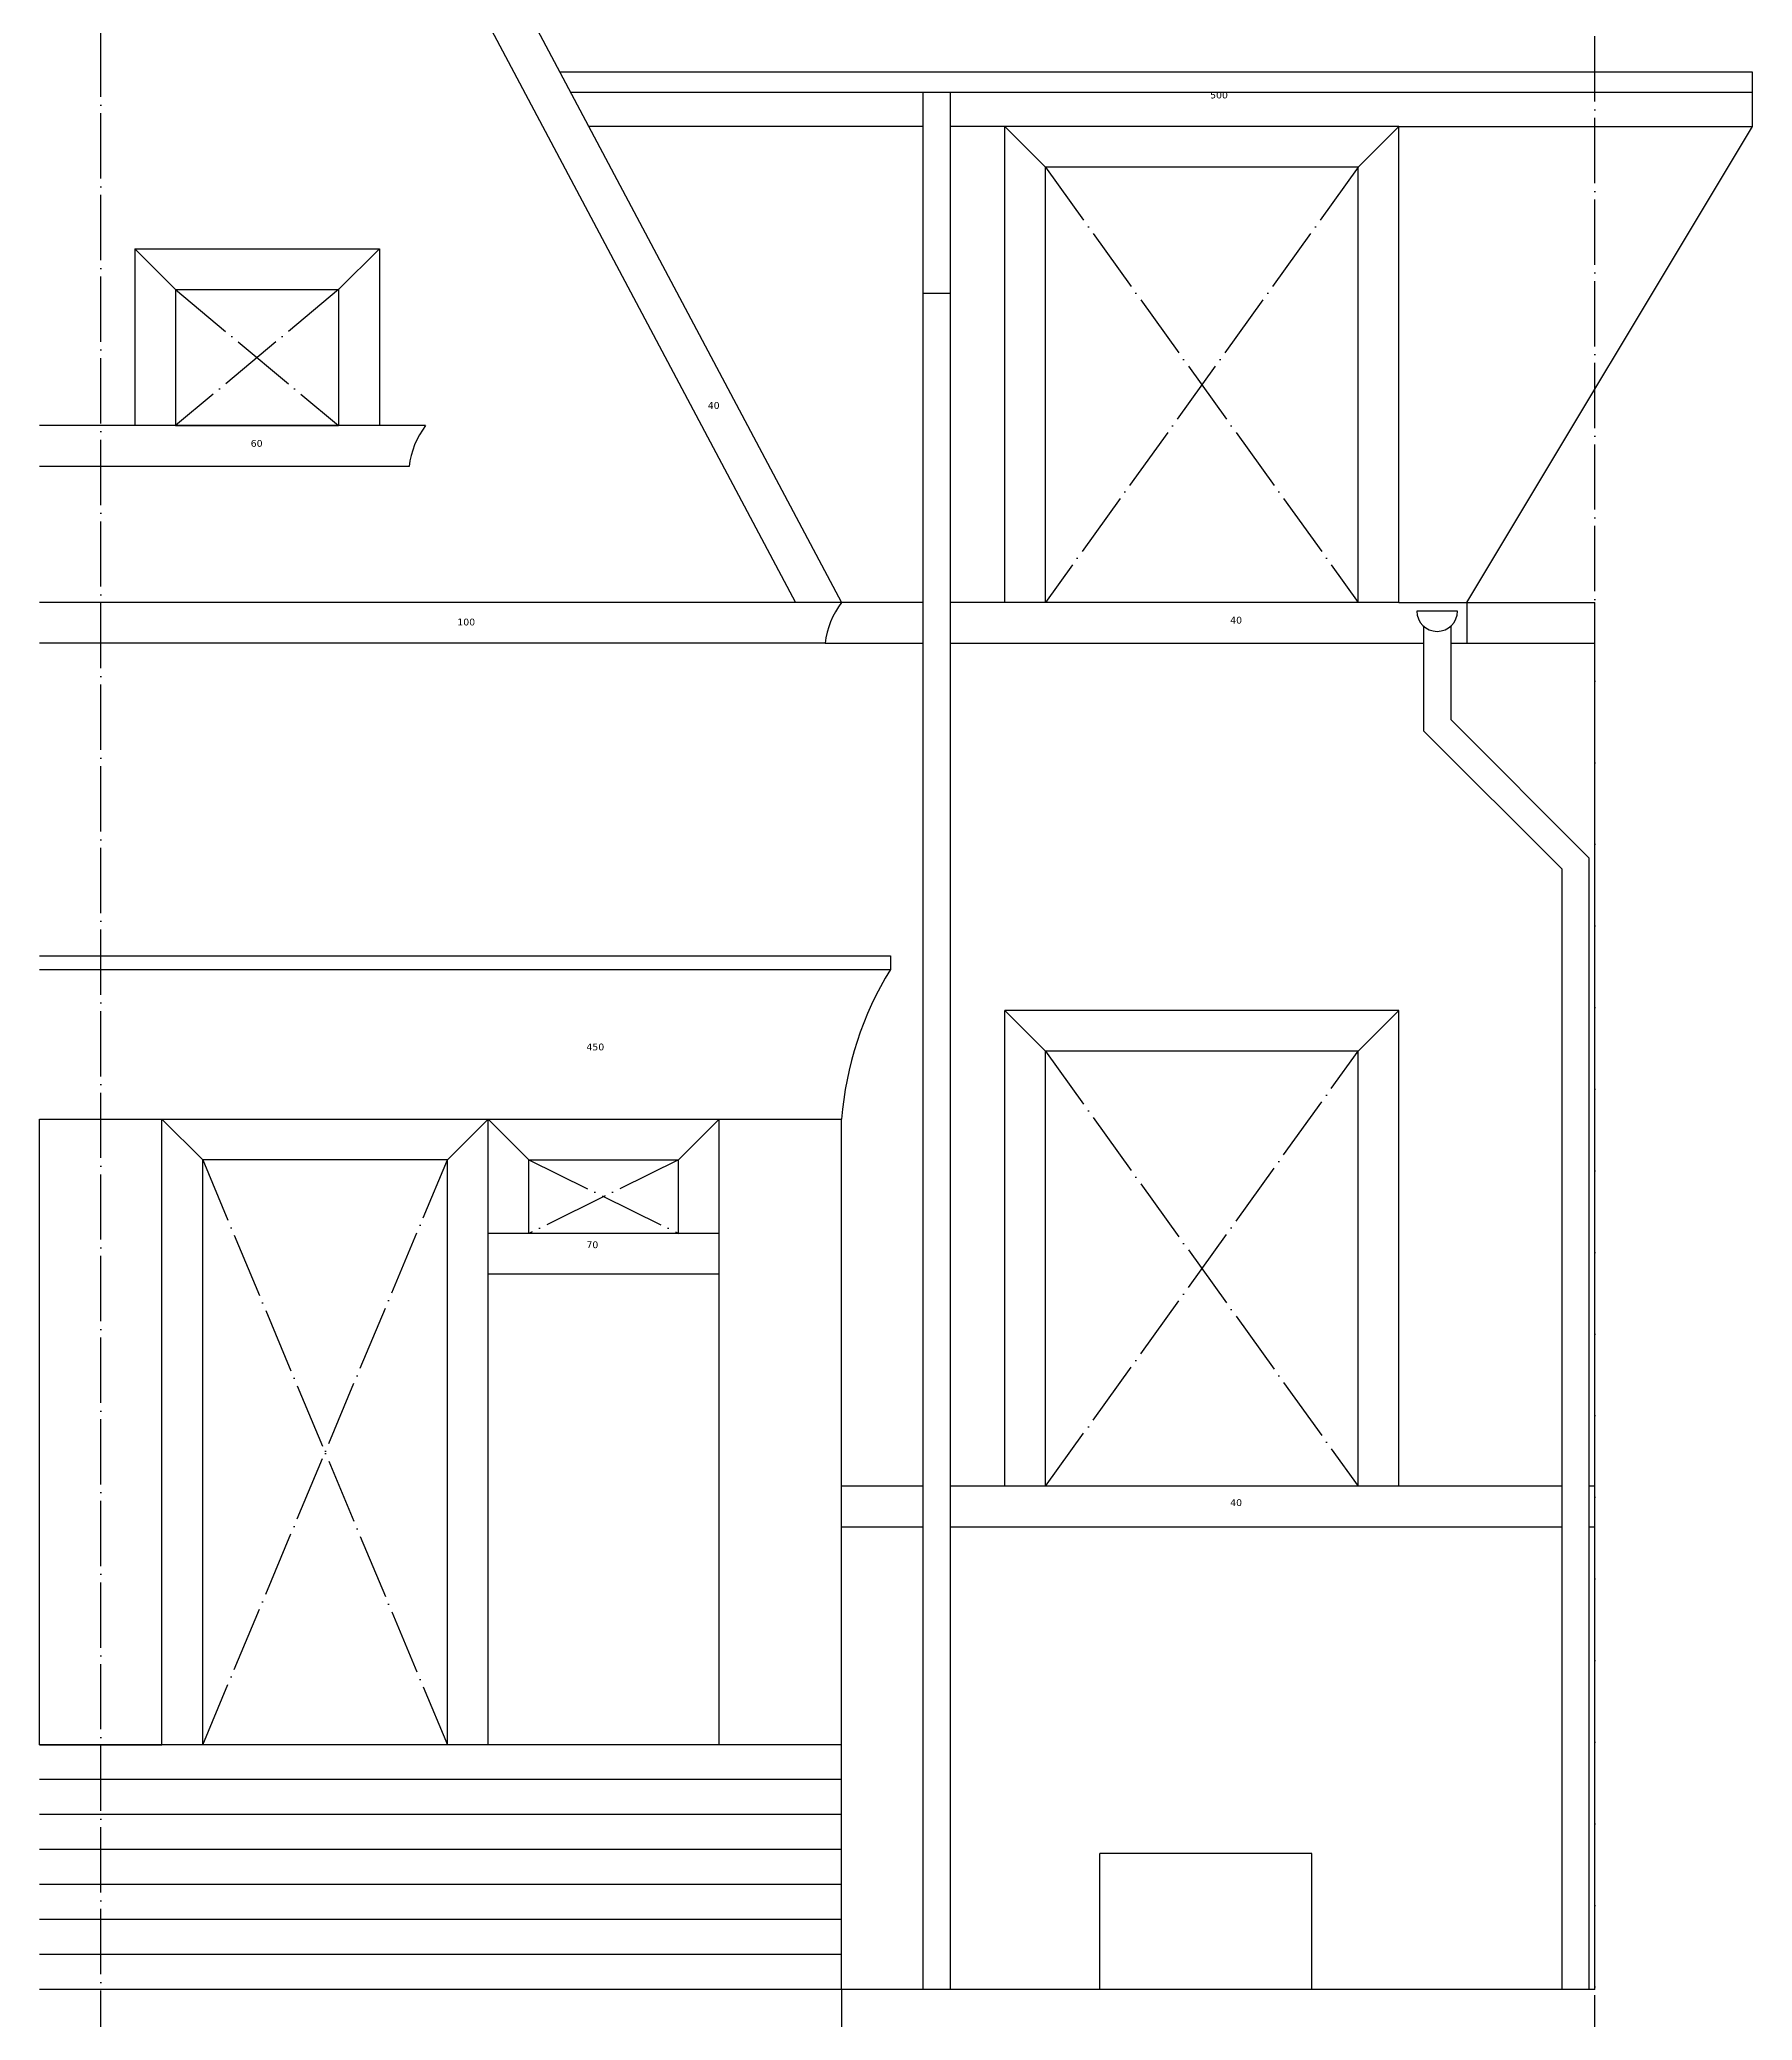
# Model space of a CAD drawing. Header units: millimetres. Extents: x 7063 to 30624, y -3938 to 13287.
# Drawn here: x 8358 to 14658, y 143 to 7426 of the extents above; entities that cross this region are included whole.
import ezdxf

# ---------------------------------------------------------------- set-up
doc = ezdxf.new("R2010")
doc.units = ezdxf.units.MM
doc.header["$LTSCALE"] = 10
doc.linetypes.add('ACAD_ISO04W100', pattern=[30, 24, -3, 0, -3])
doc.styles.get("Standard").update_dxf_attribs({"font": 'verdana.TTF'})

msp = doc.modelspace()

# ---------------------------------------------------------------- linework, layer by layer
at = {"linetype": 'ACAD_ISO04W100'}
for p, q in [((8583.297, -3888.32), (8583.297, 10484.553)), ((14078.297, -2704.836), (14078.297, 10484.553)), ((12058.297, 6956.865), (13208.297, 5356.865)), ((13208.297, 6956.865), (12058.297, 5356.865)), ((9458.297, 6506.865), (8858.297, 6006.865)), ((8858.297, 6506.865), (9458.297, 6006.865)), ((12058.297, 3706.865), (13208.297, 2106.865)), ((12058.297, 2106.865), (13208.297, 3706.865)), ((8958.297, 3306.865), (9858.297, 1156.865)), ((8958.297, 1156.865), (9858.297, 3306.865)), ((10158.297, 3306.865), (10708.297, 3036.865)), ((10708.297, 3306.865), (10158.297, 3036.865))]:
    msp.add_line(p, q, dxfattribs=at)
for p, q in [((8583.297, 10484.553), (11308.297, 5356.865)), ((8583.297, 10164.913), (11138.431, 5356.865)), ((14658.297, 7306.865), (10272.011, 7306.865)), ((14658.297, 7106.865), (14658.297, 7306.865)), ((14658.297, 7231.865), (10311.868, 7231.865)), ((11608.297, 256.865), (11608.297, 7231.865)), ((11708.297, 256.865), (11708.297, 7231.865)), ((11608.297, 7106.865), (10378.297, 7106.865)), ((11908.297, 7106.865), (11708.297, 7106.865)), ((13358.297, 7106.865), (11908.297, 7106.865)), ((11908.297, 5356.865), (11908.297, 7106.865)), ((12058.297, 6956.865), (11908.297, 7106.865)), ((13208.297, 6956.865), (13358.297, 7106.865)), ((13358.297, 5356.865), (13358.297, 7106.865)), ((13358.297, 7106.865), (14658.297, 7106.865)), ((13608.297, 5356.865), (14658.297, 7106.865)), ((13208.297, 6956.865), (12058.297, 6956.865)), ((12058.297, 5356.865), (12058.297, 6956.865)), ((13208.297, 5356.865), (13208.297, 6956.865)), ((8708.297, 6656.865), (9608.297, 6656.865)), ((8708.297, 6656.865), (8708.297, 6006.865)), ((8708.297, 6656.865), (8858.297, 6506.865)), ((9458.297, 6506.865), (9608.297, 6656.865)), ((9608.297, 6656.865), (9608.297, 6006.865)), ((8858.297, 6506.865), (8858.297, 6006.865)), ((8858.297, 6506.865), (9458.297, 6506.865)), ((9458.297, 6506.865), (9458.297, 6006.865)), ((11608.297, 6494.109), (11708.297, 6494.109)), ((9778.163, 6006.865), (8358.297, 6006.865)), ((8858.297, 6006.865), (9458.297, 6006.865)), ((9717.115, 5856.865), (8358.297, 5856.865)), ((11308.297, 5356.865), (8358.297, 5356.865)), ((11608.297, 5356.865), (11308.297, 5356.865)), ((11908.297, 5356.865), (11708.297, 5356.865)), ((13358.297, 5356.865), (11908.297, 5356.865)), ((13358.297, 5356.865), (14078.297, 5356.865)), ((13573.781, 5325.216), (13423.781, 5325.216)), ((13608.297, 5356.865), (13608.297, 5206.865)), ((14078.297, 256.865), (14078.297, 5356.865)), ((13448.781, 5269.314), (13448.781, 4885.063)), ((13548.781, 5269.314), (13548.781, 4926.485)), ((11247.249, 5206.865), (8358.297, 5206.865)), ((11247.249, 5206.865), (11608.297, 5206.865)), ((11708.297, 5206.865), (13448.781, 5206.865)), ((13548.781, 5206.865), (13608.297, 5206.865)), ((13608.297, 5206.865), (14078.297, 5206.865)), ((13958.297, 4375.548), (13448.781, 4885.063)), ((14058.297, 4416.969), (13548.781, 4926.485)), ((13958.297, 256.865), (13958.297, 4375.548)), ((14058.297, 256.865), (14058.297, 4416.969)), ((8358.297, 4056.865), (11487.704, 4056.865)), ((8358.297, 4006.865), (11487.704, 4006.865)), ((11487.704, 4056.865), (11487.704, 4006.865)), ((11908.297, 2106.865), (11908.297, 3856.865)), ((13358.297, 3856.865), (11908.297, 3856.865)), ((12058.297, 3706.865), (11908.297, 3856.865)), ((13208.297, 3706.865), (13358.297, 3856.865)), ((13358.297, 2106.865), (13358.297, 3856.865)), ((13208.297, 3706.865), (12058.297, 3706.865)), ((12058.297, 2106.865), (12058.297, 3706.865)), ((13208.297, 2106.865), (13208.297, 3706.865)), ((8358.297, 1156.865), (8358.297, 3456.865)), ((8358.297, 3456.865), (11308.297, 3456.865)), ((8808.297, 1156.865), (8808.297, 3456.865)), ((8808.297, 3456.865), (8958.297, 3306.865)), ((10008.297, 3456.865), (9858.297, 3306.865)), ((10008.297, 1156.865), (10008.297, 3456.865)), ((10158.297, 3306.865), (10008.297, 3456.865)), ((10708.297, 3306.865), (10858.297, 3456.865)), ((10858.297, 1156.865), (10858.297, 3456.865)), ((11308.297, 256.865), (11308.297, 3456.865)), ((8958.297, 1156.865), (8958.297, 3306.865)), ((9858.297, 3306.865), (8958.297, 3306.865)), ((9858.297, 1156.865), (9858.297, 3306.865)), ((10158.297, 3306.865), (10708.297, 3306.865)), ((10158.297, 3036.865), (10158.297, 3306.865)), ((10708.297, 3036.865), (10708.297, 3306.865)), ((10858.297, 3036.865), (10008.297, 3036.865)), ((10858.297, 2886.865), (10008.297, 2886.865)), ((11608.297, 2106.865), (11308.297, 2106.865)), ((13958.297, 2106.865), (11708.297, 2106.865)), ((14078.297, 2106.865), (14058.297, 2106.865)), ((11608.297, 1956.865), (11308.297, 1956.865)), ((13958.297, 1956.865), (11708.297, 1956.865)), ((14078.297, 1956.865), (14058.297, 1956.865)), ((11308.297, 1156.865), (8358.297, 1156.865)), ((8358.297, 1156.865), (8808.297, 1156.865)), ((11308.297, 1028.365), (8358.297, 1028.365)), ((11308.297, 899.865), (8358.297, 899.865)), ((11308.297, 771.365), (8358.297, 771.365)), ((12258.297, 256.865), (12258.297, 756.865)), ((13038.297, 756.865), (12258.297, 756.865)), ((13038.297, 256.865), (13038.297, 756.865)), ((11308.297, 642.865), (8358.297, 642.865)), ((11308.297, 514.365), (8358.297, 514.365)), ((11308.297, 385.865), (8358.297, 385.865)), ((14078.297, 256.865), (8358.297, 256.865)), ((11308.297, 256.865), (11308.297, -3888.32))]:
    msp.add_line(p, q)
for centre, radius, start, end in [((10027.656, 5817.901), 312.976, 142.8601221, 172.8485218), ((11557.79, 5167.901), 312.976, 142.8601221, 172.8485218), ((13498.781, 5325.216), 75, 180, 0), ((12534.358, 3361.191), 1229.788, 148.3298583, 175.5380713)]:
    msp.add_arc(centre, radius, start, end)

# ---------------------------------------------------------------- texts
for s, p in [('500', (12663.743, 7209.966)), ('40', (10815.83, 6068.545)), ('60', (9134.828, 5929.08)), ('100', (9894.802, 5272.182)), ('40', (12737.567, 5279.08)), ('450', (10369.62, 3709.831)), ('70', (10369.62, 2982.588)), ('40', (12737.567, 2034.54))]:
    msp.add_text(s, height=25).set_placement(p)

doc.saveas('drawing.dxf')
